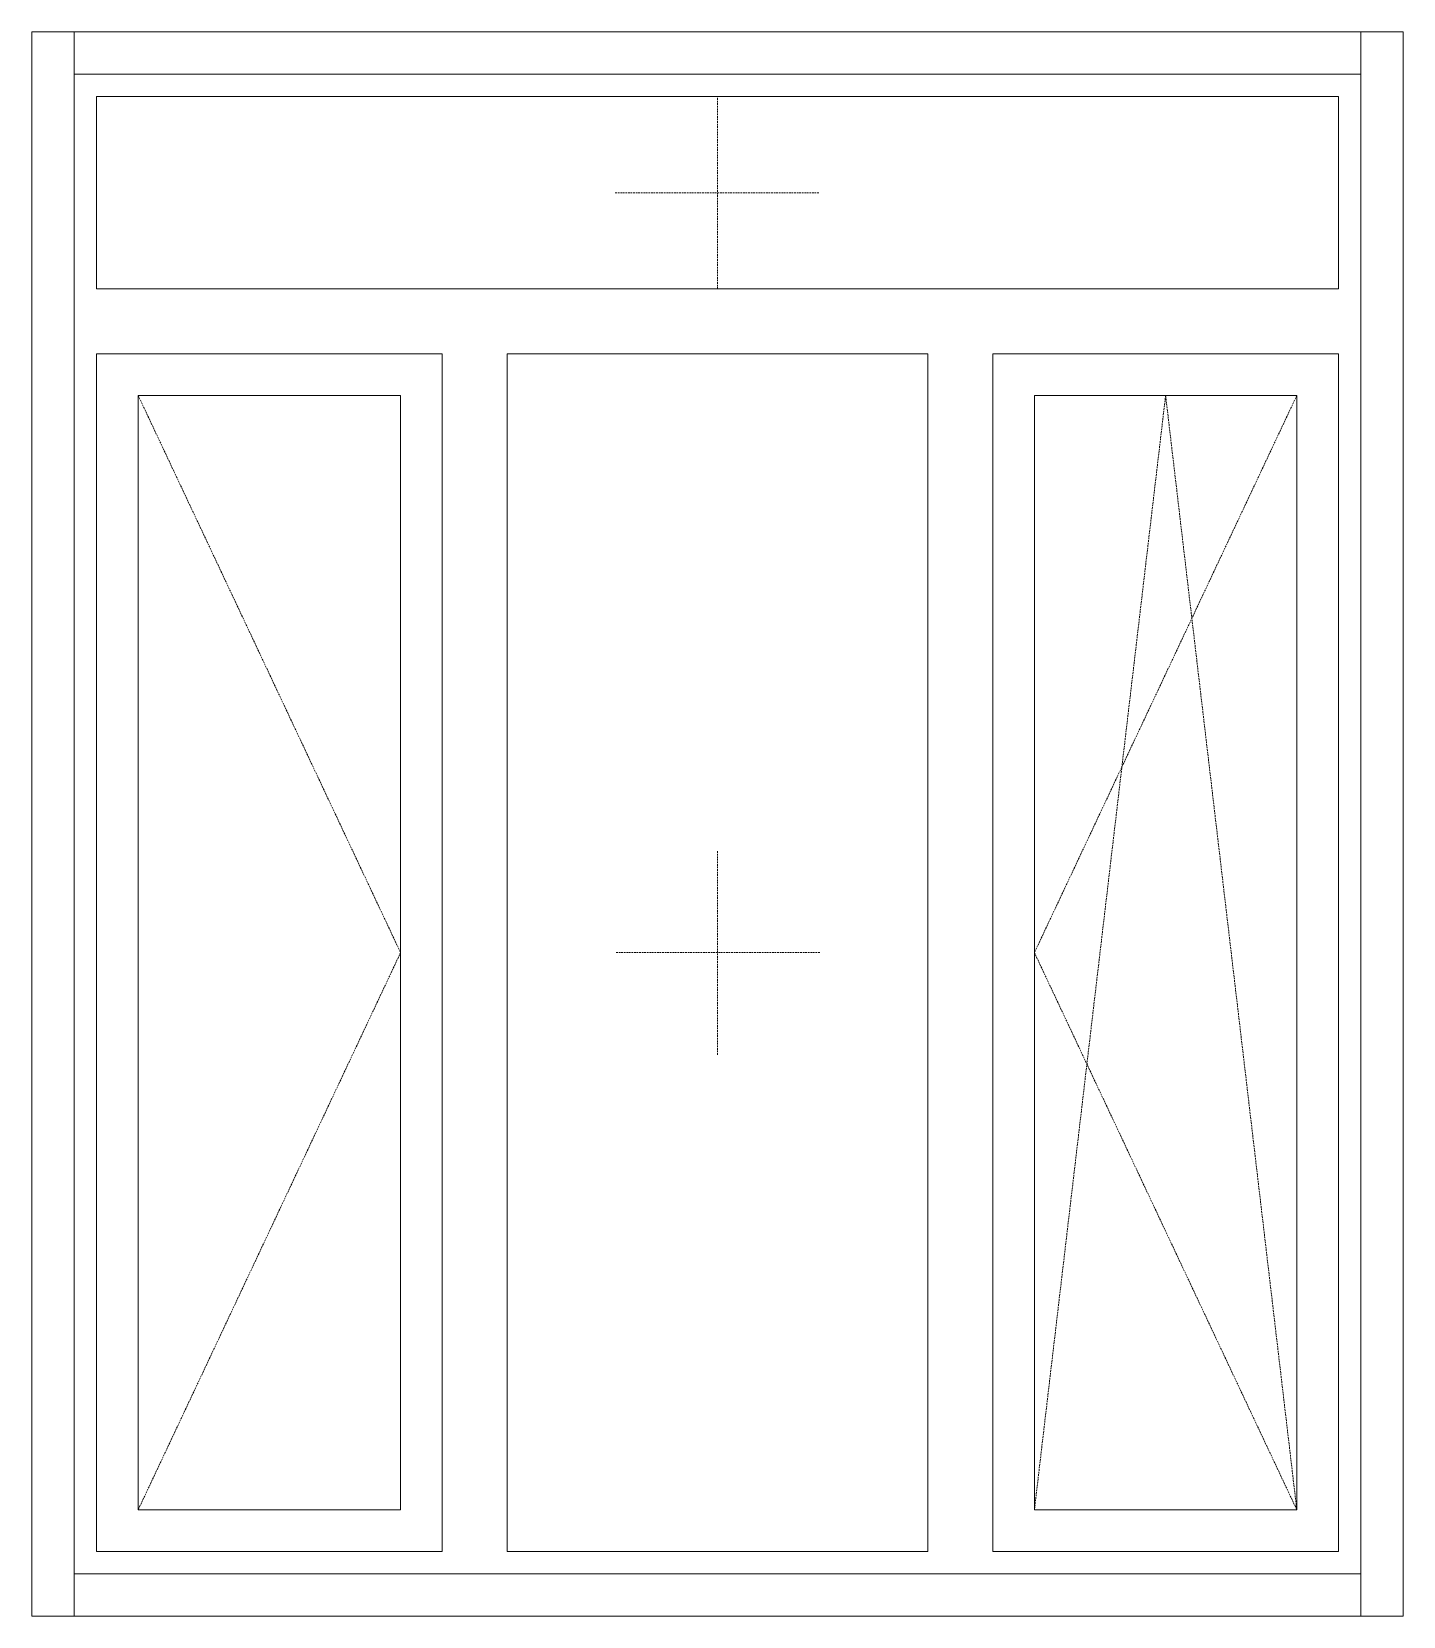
# Model space of a CAD drawing. Header units: millimetres. Extents: x -515342 to 330399, y -224905 to 507333.
# Drawn here: x 290547 to 292157, y 12878 to 14738 of the extents above; entities that cross this region are included whole.
import ezdxf

# ---------------------------------------------------------------- set-up
doc = ezdxf.new("R2010")
doc.units = ezdxf.units.MM
doc.linetypes.add('ASVP_Штриховая_ш2 п1', pattern=[3, 2, -1])
doc.layers.get('0').update_dxf_attribs({"lineweight": 0})
for name, color, linetype, lineweight in [('Витраж', 7, 'Continuous', 0), ('Окна', 7, 'Continuous', 0), ('Окна открывание', 7, 'Continuous', 0)]:
    doc.layers.add(name, color=color, linetype=linetype, lineweight=lineweight)
pattern_1 = [(236.31, (995.8, 1244.6), (-1777.9963, -3556.002), [641.067, -5769.603]), (236.31, (1031.34, 1137.9), (-1777.9963, -3556.002), [384.64, -6026.03]), (236.31, (818, 1137.9), (-1777.9963, -3556.002), [384.64, -6026.03])]

# ---------------------------------------------------------------- blocks, each defined once
blk = doc.blocks.new('Окно_ПВХ_3Створки_1Фрамуга-верх - АР_Окно_ОП_1820_h_х1570_3ст2фр-в-V73-О_АР_Эскиз_Фасад 1-12 копия 1')
at = {"layer": 'Окна'}
h = blk.add_hatch(dxfattribs=at)
h.set_pattern_fill('FP_1', color=256, style=0, pattern_type=2)
h.set_pattern_definition(pattern_1)
h.paths.add_polyline_path([(68409.3, 10935), (68708.2, 10935), (68708.2, 12243), (68400.2, 12243), (68400.2, 10935)])
at = {"layer": 'Окна открывание'}
h = blk.add_hatch(dxfattribs=at)
h.set_pattern_fill('FP_1', color=256, style=0, pattern_type=2)
h.set_pattern_definition(pattern_1)
h.paths.add_polyline_path([(67962, 10886), (68275.2, 10886), (68275.2, 12292), (67781.2, 12292), (67781.2, 10886), (67803.6, 10886)])
at = {"layer": 'Окна'}
for p, q in [((68757.2, 12594), (67299.2, 12594)), ((67299.2, 12594), (67299.2, 12368)), ((68757.2, 12368), (68757.2, 12594)), ((68757.2, 12368), (67299.2, 12368)), ((67705.2, 12292), (67299.2, 12292)), ((67299.2, 12292), (67299.2, 10886)), ((67705.2, 10886), (67705.2, 12292)), ((68275.2, 12292), (67781.2, 12292)), ((67781.2, 10886), (67781.2, 12292)), ((68275.2, 10886), (68275.2, 12292)), ((68757.2, 12292), (68351.2, 12292)), ((68351.2, 10886), (68351.2, 12292)), ((68757.2, 10886), (68757.2, 12292)), ((67348.2, 12243), (67348.2, 10935)), ((67656.2, 12243), (67348.2, 12243)), ((67656.2, 12243), (67656.2, 10935)), ((68400.2, 12243), (68400.2, 10935)), ((68708.2, 12243), (68400.2, 12243)), ((68708.2, 12243), (68708.2, 10935)), ((67348.2, 10935), (67656.2, 10935)), ((68400.2, 10935), (68708.2, 10935)), ((67299.2, 10886), (67705.2, 10886)), ((67781.2, 10886), (68275.2, 10886)), ((68351.2, 10886), (68757.2, 10886))]:
    blk.add_line(p, q, dxfattribs=at)
at = {"layer": 'Окна открывание', "linetype": 'ASVP_Штриховая_ш2 п1'}
for p, q in [((68028.2, 12368), (68028.2, 12594)), ((67908.2, 12481), (68148.2, 12481)), ((67348.2, 12243), (67656.2, 11589)), ((68554.2, 12243), (68400.2, 10935)), ((68708.2, 12243), (68400.2, 11589)), ((68708.2, 10935), (68554.2, 12243)), ((68028.2, 11469), (68028.2, 11709)), ((67656.2, 11589), (67348.2, 10935)), ((68148.2, 11589), (67908.2, 11589)), ((68400.2, 11589), (68708.2, 10935))]:
    blk.add_line(p, q, dxfattribs=at)
blk = doc.blocks.new('Прямоугольный импост - АР_Откос_Металлический_50х330 Коричневый Правый-9899916-О_АР_Эскиз_Фасад 1-12 копия 1')
at = {"layer": 'Витраж'}
for p, q in [((17730.9, 2570), (17730.9, 2620)), ((19240.9, 2620), (17730.9, 2620)), ((19240.9, 2620), (19240.9, 2570)), ((19240.9, 2570), (17730.9, 2570))]:
    blk.add_line(p, q, dxfattribs=at)
blk = doc.blocks.new('Прямоугольный импост - АР_Откос_Металлический_50х330 Коричневый Левый-9899770-О_АР_Эскиз_Фасад 1-12 копия 1')
at = {"layer": 'Витраж'}
for p, q in [((17730.9, 760), (17730.9, 810)), ((17730.9, 810), (19240.9, 810)), ((19240.9, 810), (19240.9, 760)), ((17730.9, 760), (19240.9, 760))]:
    blk.add_line(p, q, dxfattribs=at)
blk = doc.blocks.new('Прямоугольный импост - АР_Откос_Металлический_50х330 Коричневый Правый-9899914-О_АР_Эскиз_Фасад 1-12 копия 1')
at = {"layer": 'Витраж'}
for p, q in [((38540.1, 2620), (38590.1, 2620)), ((38540.1, 2620), (38540.1, 760)), ((38590.1, 2620), (38590.1, 760)), ((38590.1, 760), (38540.1, 760))]:
    blk.add_line(p, q, dxfattribs=at)
blk = doc.blocks.new('Прямоугольный импост - АР_Откос_Металлический_50х330 Коричневый Левый-9899768-О_АР_Эскиз_Фасад 1-12 копия 1')
at = {"layer": 'Витраж'}
for p, q in [((40000.1, 2620), (40050.1, 2620)), ((40000.1, 760), (40000.1, 2620)), ((40050.1, 760), (40050.1, 2620)), ((40050.1, 760), (40000.1, 760))]:
    blk.add_line(p, q, dxfattribs=at)
blk = doc.blocks.new('СД_Люблино_Фасады_rvt-1-О_АР_Эскиз_Фасад 1-12 копия 1')
at = {"layer": 'Витраж', "lineweight": 9}
for name, p in [('Прямоугольный импост - АР_Откос_Металлический_50х330 Коричневый Правый-9899914-О_АР_Эскиз_Фасад 1-12 копия 1', (28683.1, 10050)), ('Прямоугольный импост - АР_Откос_Металлический_50х330 Коричневый Правый-9899916-О_АР_Эскиз_Фасад 1-12 копия 1', (49542.3, 10050)), ('Прямоугольный импост - АР_Откос_Металлический_50х330 Коричневый Левый-9899768-О_АР_Эскиз_Фасад 1-12 копия 1', (28783.1, 10050)), ('Прямоугольный импост - АР_Откос_Металлический_50х330 Коричневый Левый-9899770-О_АР_Эскиз_Фасад 1-12 копия 1', (49542.3, 10050))]:
    blk.add_blockref(name, p, dxfattribs=at)
at = {"layer": 'Окна', "lineweight": 9}
blk.add_blockref('Окно_ПВХ_3Створки_1Фрамуга-верх - АР_Окно_ОП_1820_h_х1570_3ст2фр-в-V73-О_АР_Эскиз_Фасад 1-12 копия 1', (0, 0), dxfattribs=at)

msp = doc.modelspace()

# ---------------------------------------------------------------- block references
msp.add_blockref('СД_Люблино_Фасады_rvt-1-О_АР_Эскиз_Фасад 1-12 копия 1', (223323.3997, 2067.7355))

doc.saveas('drawing.dxf')
